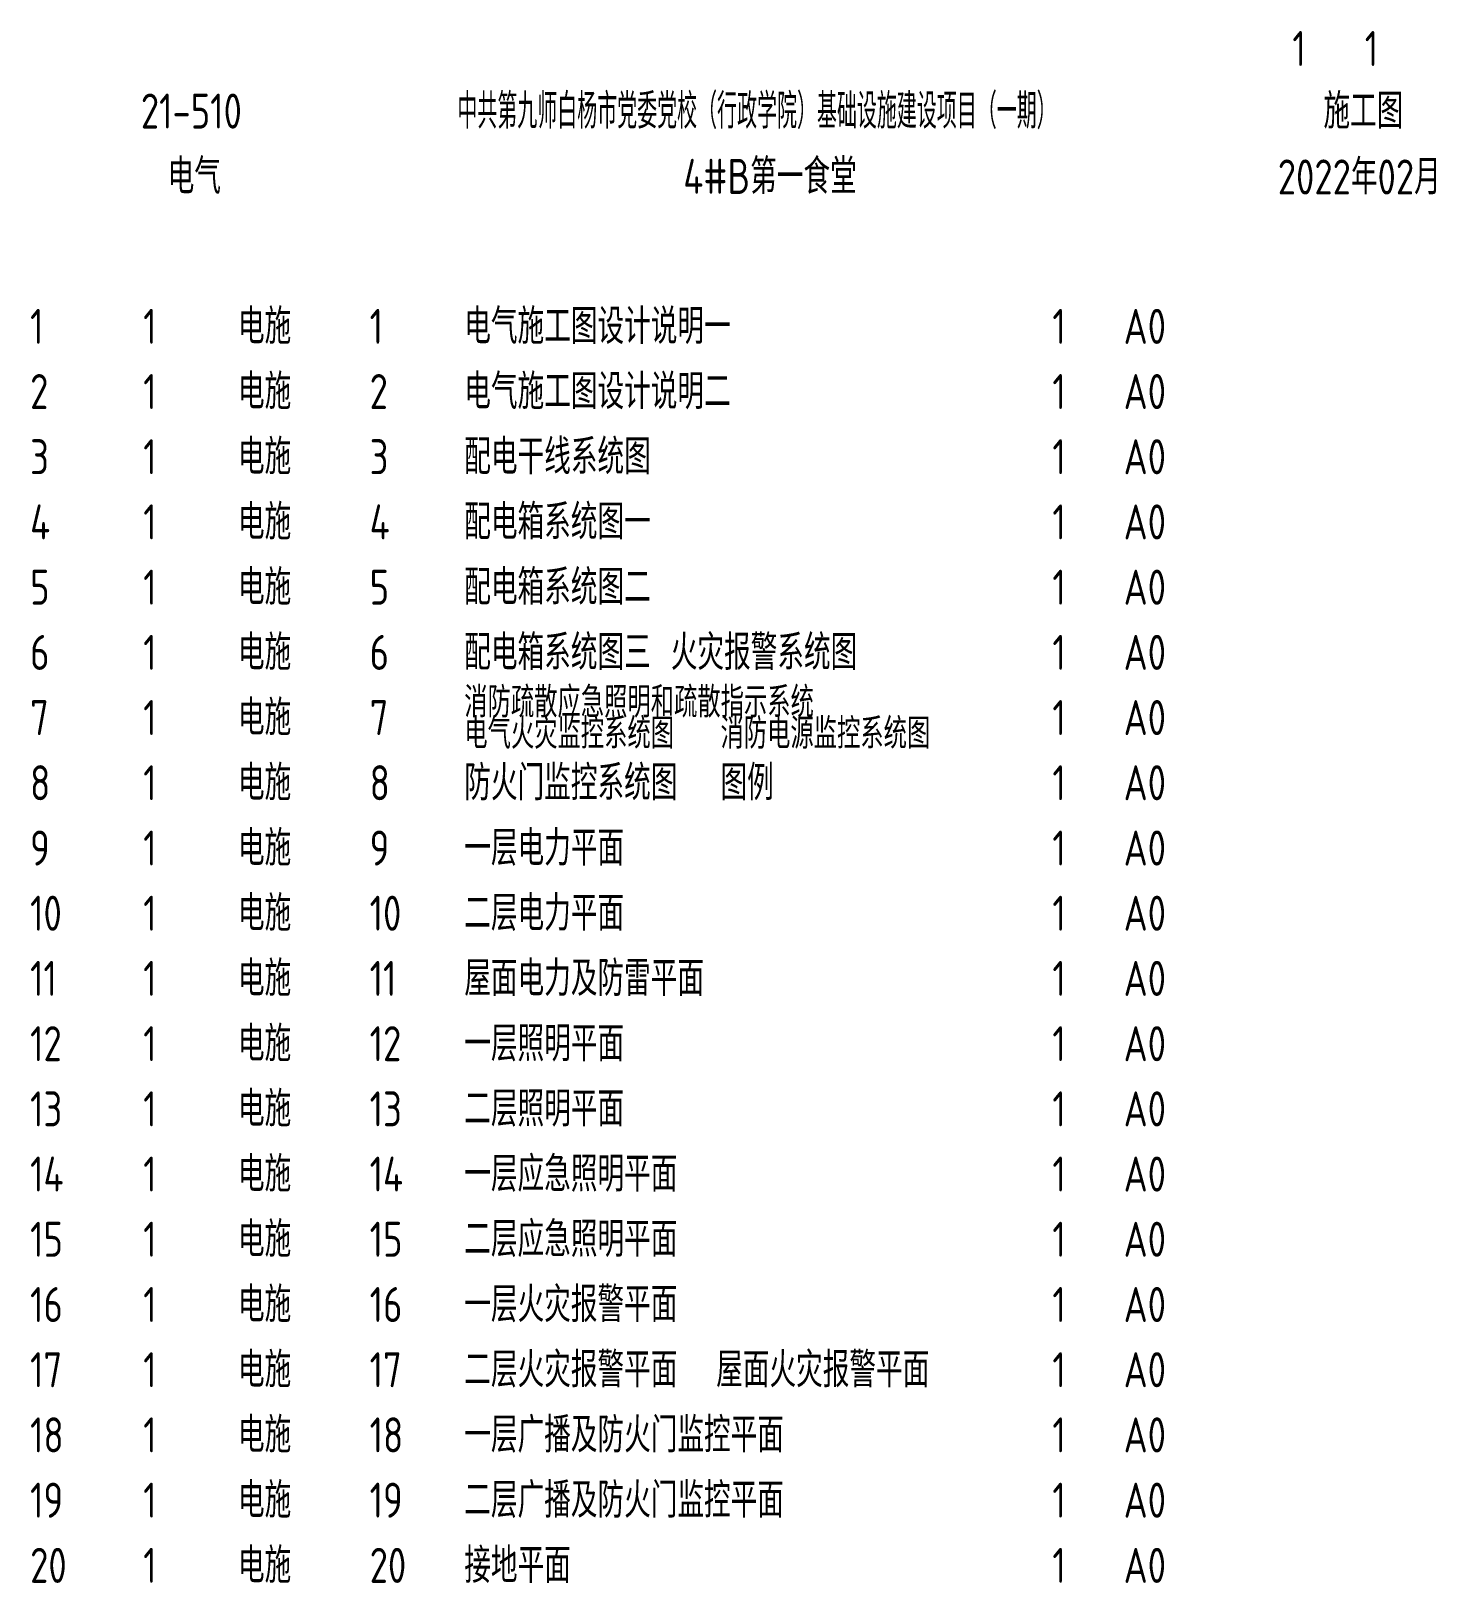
# Model space of a CAD drawing. Extents: x 2350667 to 3185789, y 309667 to 706270.
# Drawn here: x 2419130 to 2435163, y 688557 to 706270 of the extents above; entities that cross this region are included whole.
import ezdxf

# ---------------------------------------------------------------- set-up
doc = ezdxf.new("R2010")
doc.units = 0
doc.header["$LTSCALE"] = 1000
doc.layers.add('SIG_TEXT', color=7, linetype='Continuous')
doc.styles.add('HZTXT', font='tssdeng.shx', dxfattribs={"width": 0.7, "bigfont": 'tssdchn.shx'})

msp = doc.modelspace()

# ---------------------------------------------------------------- texts
at = {"layer": 'SIG_TEXT', "color": 0, "style": 'HZTXT'}
for s, height, width, p in [('1', 400, 0.8, (2433525, 705870)), ('1', 400, 0.8, (2434351, 705870)), ('21-510', 400, 0.8, (2420383, 705156)), ('中共第九师白杨市党委党校（行政学院）基础设施建设项目（一期）', 400, 0.6, (2423995, 705156)), ('施工图', 400, 0.8, (2433879, 705156)), ('电气', 400, 0.8, (2420689, 704411)), ('4#B第一食堂', 400, 0.8, (2426573, 704411)), ('2022年02月', 400, 0.8, (2433358, 704404)), ('1', 400, 0.8, (2419119, 702699)), ('1', 400, 0.8, (2420410, 702699)), ('电施', 400, 0.8, (2421491, 702699)), ('1', 400, 0.8, (2422994, 702699)), ('电气施工图设计说明一', 400, 0.8, (2424074, 702699)), ('1', 400, 0.8, (2430786, 702699)), ('A0', 400, 0.8, (2431599, 702699)), ('2', 400, 0.8, (2419119, 701955)), ('1', 400, 0.8, (2420410, 701955)), ('电施', 400, 0.8, (2421491, 701955)), ('2', 400, 0.8, (2422994, 701955)), ('电气施工图设计说明二', 400, 0.8, (2424074, 701955)), ('1', 400, 0.8, (2430786, 701955)), ('A0', 400, 0.8, (2431599, 701955)), ('3', 400, 0.8, (2419119, 701211)), ('1', 400, 0.8, (2420410, 701211)), ('电施', 400, 0.8, (2421491, 701211)), ('3', 400, 0.8, (2422994, 701211)), ('配电干线系统图', 400, 0.8, (2424074, 701211)), ('1', 400, 0.8, (2430786, 701211)), ('A0', 400, 0.8, (2431599, 701211)), ('电施', 400, 0.8, (2421491, 700467)), ('配电箱系统图一', 400, 0.8, (2424074, 700467)), ('4', 400, 0.8, (2419119, 700467)), ('1', 400, 0.8, (2420410, 700467)), ('4', 400, 0.8, (2422994, 700467)), ('1', 400, 0.8, (2430786, 700467)), ('A0', 400, 0.8, (2431599, 700467)), ('5', 400, 0.8, (2419119, 699722)), ('1', 400, 0.8, (2420410, 699722)), ('电施', 400, 0.8, (2421491, 699722)), ('5', 400, 0.8, (2422994, 699722)), ('配电箱系统图二', 400, 0.8, (2424074, 699722)), ('1', 400, 0.8, (2430786, 699722)), ('A0', 400, 0.8, (2431599, 699722)), ('6', 400, 0.8, (2419119, 698978)), ('1', 400, 0.8, (2420410, 698978)), ('电施', 400, 0.8, (2421491, 698978)), ('6', 400, 0.8, (2422994, 698978)), ('配电箱系统图三', 400, 0.8, (2424074, 698978)), ('火灾报警系统图', 400, 0.8, (2426431, 698978)), ('1', 400, 0.8, (2430786, 698978)), ('A0', 400, 0.8, (2431599, 698978)), ('消防疏散应急照明和疏散指示系统', 350, 0.8, (2424074, 698435)), ('7', 400, 0.8, (2419119, 698234)), ('1', 400, 0.8, (2420410, 698234)), ('电施', 400, 0.8, (2421491, 698234)), ('7', 400, 0.8, (2422994, 698234)), ('1', 400, 0.8, (2430786, 698234)), ('A0', 400, 0.8, (2431599, 698234)), ('电气火灾监控系统图', 350, 0.8, (2424074, 698078)), ('消防电源监控系统图', 350, 0.8, (2426998, 698078)), ('8', 400, 0.8, (2419119, 697490)), ('1', 400, 0.8, (2420410, 697490)), ('电施', 400, 0.8, (2421491, 697490)), ('8', 400, 0.8, (2422994, 697490)), ('防火门监控系统图', 400, 0.8, (2424074, 697490)), ('图例', 400, 0.8, (2426998, 697490)), ('1', 400, 0.8, (2430786, 697490)), ('A0', 400, 0.8, (2431599, 697490)), ('电施', 400, 0.8, (2421491, 696745)), ('一层电力平面', 400, 0.8, (2424074, 696745)), ('9', 400, 0.8, (2419119, 696745)), ('1', 400, 0.8, (2420410, 696745)), ('9', 400, 0.8, (2422994, 696745)), ('1', 400, 0.8, (2430786, 696745)), ('A0', 400, 0.8, (2431599, 696745)), ('10', 400, 0.8, (2419119, 696001)), ('1', 400, 0.8, (2420410, 696001)), ('电施', 400, 0.8, (2421491, 696001)), ('10', 400, 0.8, (2422994, 696001)), ('二层电力平面', 400, 0.8, (2424074, 696001)), ('1', 400, 0.8, (2430786, 696001)), ('A0', 400, 0.8, (2431599, 696001)), ('11', 400, 0.8, (2419119, 695257)), ('1', 400, 0.8, (2420410, 695257)), ('电施', 400, 0.8, (2421491, 695257)), ('11', 400, 0.8, (2422994, 695257)), ('屋面电力及防雷平面', 400, 0.8, (2424074, 695257)), ('1', 400, 0.8, (2430786, 695257)), ('A0', 400, 0.8, (2431599, 695257)), ('12', 400, 0.8, (2419119, 694512)), ('1', 400, 0.8, (2420410, 694512)), ('电施', 400, 0.8, (2421491, 694512)), ('12', 400, 0.8, (2422994, 694512)), ('一层照明平面', 400, 0.8, (2424074, 694512)), ('1', 400, 0.8, (2430786, 694512)), ('A0', 400, 0.8, (2431599, 694512)), ('13', 400, 0.8, (2419119, 693768)), ('1', 400, 0.8, (2420410, 693768)), ('电施', 400, 0.8, (2421491, 693768)), ('13', 400, 0.8, (2422994, 693768)), ('二层照明平面', 400, 0.8, (2424074, 693768)), ('1', 400, 0.8, (2430786, 693768)), ('A0', 400, 0.8, (2431599, 693768)), ('电施', 400, 0.8, (2421491, 693024)), ('一层应急照明平面', 400, 0.8, (2424074, 693024)), ('14', 400, 0.8, (2419119, 693024)), ('1', 400, 0.8, (2420410, 693024)), ('14', 400, 0.8, (2422994, 693024)), ('1', 400, 0.8, (2430786, 693024)), ('A0', 400, 0.8, (2431599, 693024)), ('15', 400, 0.8, (2419119, 692280)), ('1', 400, 0.8, (2420410, 692280)), ('电施', 400, 0.8, (2421491, 692280)), ('15', 400, 0.8, (2422994, 692280)), ('二层应急照明平面', 400, 0.8, (2424074, 692280)), ('1', 400, 0.8, (2430786, 692280)), ('A0', 400, 0.8, (2431599, 692280)), ('16', 400, 0.8, (2419119, 691535)), ('1', 400, 0.8, (2420410, 691535)), ('电施', 400, 0.8, (2421491, 691535)), ('16', 400, 0.8, (2422994, 691535)), ('一层火灾报警平面', 400, 0.8, (2424074, 691535)), ('1', 400, 0.8, (2430786, 691535)), ('A0', 400, 0.8, (2431599, 691535)), ('17', 400, 0.8, (2419119, 690791)), ('1', 400, 0.8, (2420410, 690791)), ('电施', 400, 0.8, (2421491, 690791)), ('17', 400, 0.8, (2422994, 690791)), ('二层火灾报警平面', 400, 0.8, (2424074, 690791)), ('屋面火灾报警平面', 400, 0.8, (2426949, 690791)), ('1', 400, 0.8, (2430786, 690791)), ('A0', 400, 0.8, (2431599, 690791)), ('18', 400, 0.8, (2419119, 690047)), ('1', 400, 0.8, (2420410, 690047)), ('电施', 400, 0.8, (2421491, 690047)), ('18', 400, 0.8, (2422994, 690047)), ('一层广播及防火门监控平面', 400, 0.8, (2424074, 690047)), ('1', 400, 0.8, (2430786, 690047)), ('A0', 400, 0.8, (2431599, 690047)), ('电施', 400, 0.8, (2421491, 689302)), ('二层广播及防火门监控平面', 400, 0.8, (2424074, 689302)), ('19', 400, 0.8, (2419119, 689302)), ('1', 400, 0.8, (2420410, 689302)), ('19', 400, 0.8, (2422994, 689302)), ('1', 400, 0.8, (2430786, 689302)), ('A0', 400, 0.8, (2431599, 689302)), ('20', 400, 0.8, (2419119, 688558)), ('1', 400, 0.8, (2420410, 688558)), ('电施', 400, 0.8, (2421491, 688558)), ('20', 400, 0.8, (2422994, 688558)), ('接地平面', 400, 0.8, (2424074, 688558)), ('1', 400, 0.8, (2430786, 688558)), ('A0', 400, 0.8, (2431599, 688558))]:
    msp.add_text(s, height=height, dxfattribs=dict(at, width=width)).set_placement(p)

doc.saveas('drawing.dxf')
